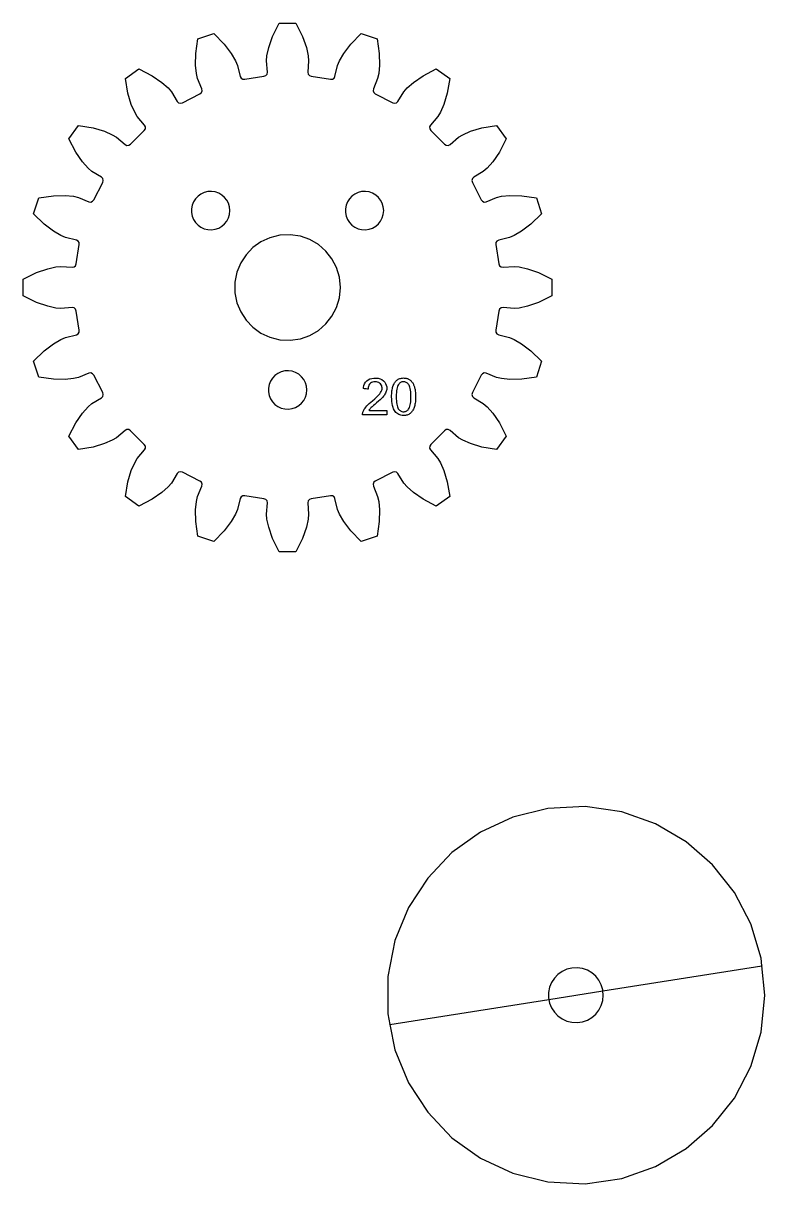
# Model space of a CAD drawing. Header units: metres. Extents: x 3906 to 4789, y 859 to 1465.
# Drawn here: x 4516 to 4570.1, y 1121 to 1205.6 of the extents above; entities that cross this region are included whole.
import ezdxf

# ---------------------------------------------------------------- set-up
doc = ezdxf.new("R2010")
doc.units = ezdxf.units.M

msp = doc.modelspace()

# ---------------------------------------------------------------- linework, layer by layer
at = {"layer": 'COMPONENT13'}
for p, q in [((4540.927, 1179.335), (4540.997, 1179.45)), ((4540.997, 1179.45), (4541.086, 1179.548)), ((4541.086, 1179.548), (4541.192, 1179.627)), ((4541.192, 1179.627), (4541.313, 1179.687)), ((4541.313, 1179.687), (4541.448, 1179.728)), ((4541.417, 1179.416), (4541.345, 1179.366)), ((4541.498, 1179.452), (4541.417, 1179.416)), ((4541.448, 1179.728), (4541.599, 1179.75)), ((4541.587, 1179.474), (4541.498, 1179.452)), ((4541.686, 1179.482), (4541.587, 1179.474)), ((4541.599, 1179.75), (4541.764, 1179.752)), ((4541.782, 1179.476), (4541.686, 1179.482)), ((4541.764, 1179.752), (4541.92, 1179.735)), ((4541.87, 1179.458), (4541.782, 1179.476)), ((4541.949, 1179.427), (4541.87, 1179.458)), ((4541.92, 1179.735), (4542.06, 1179.696)), ((4542.019, 1179.383), (4541.949, 1179.427)), ((4542.06, 1179.696), (4542.185, 1179.637)), ((4542.185, 1179.637), (4542.295, 1179.557)), ((4542.295, 1179.557), (4542.387, 1179.46)), ((4542.387, 1179.46), (4542.457, 1179.353)), ((4543.108, 1179.4), (4543.145, 1179.453)), ((4543.145, 1179.453), (4543.185, 1179.503)), ((4543.185, 1179.503), (4543.228, 1179.549)), ((4543.228, 1179.549), (4543.274, 1179.59)), ((4543.274, 1179.59), (4543.322, 1179.628)), ((4543.322, 1179.628), (4543.374, 1179.66)), ((4543.374, 1179.66), (4543.429, 1179.688)), ((4543.429, 1179.688), (4543.487, 1179.71)), ((4543.487, 1179.71), (4543.548, 1179.728)), ((4543.551, 1179.429), (4543.508, 1179.402)), ((4543.548, 1179.728), (4543.611, 1179.742)), ((4543.596, 1179.451), (4543.551, 1179.429)), ((4543.644, 1179.467), (4543.596, 1179.451)), ((4543.611, 1179.742), (4543.678, 1179.75)), ((4543.695, 1179.477), (4543.644, 1179.467)), ((4543.678, 1179.75), (4543.748, 1179.754)), ((4543.749, 1179.482), (4543.695, 1179.477)), ((4543.748, 1179.754), (4543.806, 1179.753)), ((4543.805, 1179.48), (4543.749, 1179.482)), ((4543.858, 1179.472), (4543.805, 1179.48)), ((4543.806, 1179.753), (4543.857, 1179.75)), ((4543.857, 1179.75), (4543.907, 1179.744)), ((4543.91, 1179.457), (4543.858, 1179.472)), ((4543.907, 1179.744), (4543.955, 1179.735)), ((4543.959, 1179.435), (4543.91, 1179.457)), ((4543.955, 1179.735), (4544.001, 1179.724)), ((4544.006, 1179.407), (4543.959, 1179.435)), ((4544.001, 1179.724), (4544.046, 1179.71)), ((4544.05, 1179.373), (4544.006, 1179.407)), ((4544.046, 1179.71), (4544.089, 1179.693)), ((4544.089, 1179.693), (4544.131, 1179.674)), ((4544.131, 1179.674), (4544.171, 1179.652)), ((4544.171, 1179.652), (4544.209, 1179.628)), ((4544.209, 1179.628), (4544.245, 1179.602)), ((4544.245, 1179.602), (4544.28, 1179.573)), ((4544.28, 1179.573), (4544.313, 1179.541)), ((4544.313, 1179.541), (4544.344, 1179.508)), ((4544.344, 1179.508), (4544.374, 1179.472)), ((4544.374, 1179.472), (4544.402, 1179.434)), ((4544.402, 1179.434), (4544.428, 1179.393)), ((4540.843, 1179.053), (4540.876, 1179.203)), ((4540.848, 1178.978), (4540.843, 1179.053)), ((4540.925, 1178.97), (4540.848, 1178.978)), ((4540.876, 1179.203), (4540.927, 1179.335)), ((4541.033, 1178.959), (4540.925, 1178.97)), ((4541.13, 1178.949), (4541.033, 1178.959)), ((4541.172, 1178.945), (4541.13, 1178.949)), ((4541.179, 1179.051), (4541.172, 1178.945)), ((4541.201, 1179.146), (4541.179, 1179.051)), ((4541.236, 1179.23), (4541.201, 1179.146)), ((4541.284, 1179.304), (4541.236, 1179.23)), ((4541.345, 1179.366), (4541.284, 1179.304)), ((4541.938, 1178.494), (4542.027, 1178.597)), ((4542.082, 1179.326), (4542.019, 1179.383)), ((4542.027, 1178.597), (4542.092, 1178.689)), ((4542.131, 1179.262), (4542.082, 1179.326)), ((4542.092, 1178.689), (4542.141, 1178.778)), ((4542.168, 1179.191), (4542.131, 1179.262)), ((4542.141, 1178.778), (4542.175, 1178.865)), ((4542.19, 1179.115), (4542.168, 1179.191)), ((4542.175, 1178.865), (4542.195, 1178.95)), ((4542.2, 1179.033), (4542.19, 1179.115)), ((4542.195, 1178.95), (4542.2, 1179.033)), ((4542.409, 1178.574), (4542.362, 1178.503)), ((4542.449, 1178.645), (4542.409, 1178.574)), ((4542.48, 1178.713), (4542.449, 1178.645)), ((4542.457, 1179.353), (4542.505, 1179.236)), ((4542.504, 1178.782), (4542.48, 1178.713)), ((4542.521, 1178.851), (4542.504, 1178.782)), ((4542.505, 1179.236), (4542.532, 1179.109)), ((4542.532, 1178.921), (4542.521, 1178.851)), ((4542.532, 1179.109), (4542.537, 1178.991)), ((4542.537, 1178.991), (4542.532, 1178.921)), ((4542.895, 1178.501), (4542.9, 1178.61)), ((4542.9, 1178.61), (4542.907, 1178.713)), ((4542.907, 1178.713), (4542.918, 1178.811)), ((4542.918, 1178.811), (4542.931, 1178.903)), ((4542.931, 1178.903), (4542.947, 1178.989)), ((4542.947, 1178.989), (4542.967, 1179.069)), ((4542.967, 1179.069), (4542.989, 1179.144)), ((4542.989, 1179.144), (4543.015, 1179.214)), ((4543.015, 1179.214), (4543.043, 1179.28)), ((4543.043, 1179.28), (4543.074, 1179.342)), ((4543.074, 1179.342), (4543.108, 1179.4)), ((4543.242, 1178.686), (4543.234, 1178.542)), ((4543.255, 1178.817), (4543.242, 1178.686)), ((4543.273, 1178.935), (4543.255, 1178.817)), ((4543.296, 1179.041), (4543.273, 1178.935)), ((4543.324, 1179.134), (4543.296, 1179.041)), ((4543.357, 1179.214), (4543.324, 1179.134)), ((4543.396, 1179.282), (4543.357, 1179.214)), ((4543.431, 1179.329), (4543.396, 1179.282)), ((4543.468, 1179.368), (4543.431, 1179.329)), ((4543.508, 1179.402), (4543.468, 1179.368)), ((4544.093, 1179.332), (4544.05, 1179.373)), ((4544.133, 1179.284), (4544.093, 1179.332)), ((4544.17, 1179.228), (4544.133, 1179.284)), ((4544.203, 1179.16), (4544.17, 1179.228)), ((4544.231, 1179.078), (4544.203, 1179.16)), ((4544.254, 1178.982), (4544.231, 1179.078)), ((4544.273, 1178.873), (4544.254, 1178.982)), ((4544.287, 1178.751), (4544.273, 1178.873)), ((4544.296, 1178.615), (4544.287, 1178.751)), ((4544.301, 1178.466), (4544.296, 1178.615)), ((4544.428, 1179.393), (4544.453, 1179.35)), ((4544.453, 1179.35), (4544.476, 1179.305)), ((4544.476, 1179.305), (4544.498, 1179.258)), ((4544.498, 1179.258), (4544.518, 1179.209)), ((4544.518, 1179.209), (4544.537, 1179.157)), ((4544.537, 1179.157), (4544.555, 1179.104)), ((4544.555, 1179.104), (4544.571, 1179.048)), ((4544.571, 1179.048), (4544.586, 1178.989)), ((4544.586, 1178.989), (4544.599, 1178.926)), ((4544.599, 1178.926), (4544.61, 1178.858)), ((4544.61, 1178.858), (4544.62, 1178.785)), ((4544.62, 1178.785), (4544.627, 1178.707)), ((4544.627, 1178.707), (4544.633, 1178.624)), ((4544.633, 1178.624), (4544.637, 1178.536)), ((4541.015, 1177.636), (4541.085, 1177.715)), ((4541.085, 1177.715), (4541.167, 1177.799)), ((4541.167, 1177.799), (4541.262, 1177.889)), ((4541.262, 1177.889), (4541.37, 1177.984)), ((4541.37, 1177.984), (4541.508, 1178.098)), ((4541.561, 1177.739), (4541.475, 1177.663)), ((4541.508, 1178.098), (4541.679, 1178.244)), ((4541.668, 1177.83), (4541.561, 1177.739)), ((4541.802, 1177.944), (4541.668, 1177.83)), ((4541.679, 1178.244), (4541.822, 1178.376)), ((4541.941, 1178.065), (4541.802, 1177.944)), ((4541.822, 1178.376), (4541.938, 1178.494)), ((4542.061, 1178.174), (4541.941, 1178.065)), ((4542.161, 1178.27), (4542.061, 1178.174)), ((4542.241, 1178.354), (4542.161, 1178.27)), ((4542.306, 1178.429), (4542.241, 1178.354)), ((4542.362, 1178.503), (4542.306, 1178.429)), ((4542.894, 1178.386), (4542.895, 1178.501)), ((4542.898, 1178.206), (4542.894, 1178.386)), ((4542.91, 1178.039), (4542.898, 1178.206)), ((4542.93, 1177.884), (4542.91, 1178.039)), ((4542.958, 1177.743), (4542.93, 1177.884)), ((4542.995, 1177.614), (4542.958, 1177.743)), ((4543.234, 1178.542), (4543.231, 1178.386)), ((4543.231, 1178.386), (4543.234, 1178.231)), ((4543.234, 1178.231), (4543.241, 1178.088)), ((4543.241, 1178.088), (4543.252, 1177.96)), ((4543.252, 1177.96), (4543.269, 1177.844)), ((4543.269, 1177.844), (4543.29, 1177.742)), ((4543.29, 1177.742), (4543.316, 1177.653)), ((4544.231, 1177.697), (4544.254, 1177.793)), ((4544.254, 1177.793), (4544.273, 1177.901)), ((4544.273, 1177.901), (4544.287, 1178.023)), ((4544.287, 1178.023), (4544.296, 1178.158)), ((4544.296, 1178.158), (4544.301, 1178.307)), ((4544.301, 1178.307), (4544.301, 1178.466)), ((4544.578, 1177.753), (4544.558, 1177.675)), ((4544.596, 1177.836), (4544.578, 1177.753)), ((4544.61, 1177.926), (4544.596, 1177.836)), ((4544.622, 1178.02), (4544.61, 1177.926)), ((4544.631, 1178.121), (4544.622, 1178.02)), ((4544.636, 1178.227), (4544.631, 1178.121)), ((4544.639, 1178.338), (4544.636, 1178.227)), ((4544.637, 1178.536), (4544.639, 1178.443)), ((4544.639, 1178.443), (4544.639, 1178.338)), ((4540.772, 1177.113), (4540.777, 1177.164)), ((4540.774, 1177.066), (4540.772, 1177.113)), ((4541.029, 1177.066), (4540.774, 1177.066)), ((4540.777, 1177.164), (4540.786, 1177.214)), ((4540.786, 1177.214), (4540.799, 1177.263)), ((4540.799, 1177.263), (4540.822, 1177.323)), ((4540.822, 1177.323), (4540.858, 1177.402)), ((4540.858, 1177.402), (4540.903, 1177.481)), ((4540.903, 1177.481), (4540.955, 1177.559)), ((4540.955, 1177.559), (4541.015, 1177.636)), ((4541.551, 1177.066), (4541.029, 1177.066)), ((4541.266, 1177.439), (4541.24, 1177.4)), ((4541.24, 1177.4), (4541.281, 1177.382)), ((4541.296, 1177.478), (4541.266, 1177.439)), ((4541.281, 1177.382), (4541.581, 1177.382)), ((4541.329, 1177.517), (4541.296, 1177.478)), ((4541.364, 1177.556), (4541.329, 1177.517)), ((4541.409, 1177.602), (4541.364, 1177.556)), ((4541.475, 1177.663), (4541.409, 1177.602)), ((4542.114, 1177.066), (4541.551, 1177.066)), ((4541.581, 1177.382), (4542.002, 1177.382)), ((4542.002, 1177.382), (4542.379, 1177.382)), ((4542.492, 1177.066), (4542.114, 1177.066)), ((4542.379, 1177.382), (4542.541, 1177.382)), ((4542.541, 1177.079), (4542.492, 1177.066)), ((4542.541, 1177.382), (4542.541, 1177.343)), ((4542.541, 1177.343), (4542.541, 1177.252)), ((4542.541, 1177.252), (4542.541, 1177.151)), ((4542.541, 1177.151), (4542.541, 1177.079)), ((4543.039, 1177.498), (4542.995, 1177.614)), ((4543.092, 1177.395), (4543.039, 1177.498)), ((4543.153, 1177.305), (4543.092, 1177.395)), ((4543.211, 1177.239), (4543.153, 1177.305)), ((4543.272, 1177.182), (4543.211, 1177.239)), ((4543.339, 1177.134), (4543.272, 1177.182)), ((4543.316, 1177.653), (4543.346, 1177.578)), ((4543.411, 1177.094), (4543.339, 1177.134)), ((4543.346, 1177.578), (4543.381, 1177.516)), ((4543.381, 1177.516), (4543.42, 1177.464)), ((4543.489, 1177.063), (4543.411, 1177.094)), ((4543.42, 1177.464), (4543.461, 1177.42)), ((4543.461, 1177.42), (4543.504, 1177.382)), ((4543.571, 1177.04), (4543.489, 1177.063)), ((4543.504, 1177.382), (4543.549, 1177.35)), ((4543.549, 1177.35), (4543.597, 1177.326)), ((4543.658, 1177.026), (4543.571, 1177.04)), ((4543.597, 1177.326), (4543.647, 1177.307)), ((4543.647, 1177.307), (4543.698, 1177.296)), ((4543.751, 1177.021), (4543.658, 1177.026)), ((4543.698, 1177.296), (4543.753, 1177.291)), ((4543.826, 1177.022), (4543.751, 1177.021)), ((4543.753, 1177.291), (4543.808, 1177.293)), ((4543.808, 1177.293), (4543.861, 1177.301)), ((4543.895, 1177.029), (4543.826, 1177.022)), ((4543.861, 1177.301), (4543.911, 1177.316)), ((4543.96, 1177.04), (4543.895, 1177.029)), ((4543.911, 1177.316), (4543.96, 1177.337)), ((4543.96, 1177.337), (4544.006, 1177.366)), ((4544.022, 1177.056), (4543.96, 1177.04)), ((4544.006, 1177.366), (4544.051, 1177.4)), ((4544.082, 1177.077), (4544.022, 1177.056)), ((4544.051, 1177.4), (4544.093, 1177.442)), ((4544.138, 1177.103), (4544.082, 1177.077)), ((4544.093, 1177.442), (4544.133, 1177.49)), ((4544.133, 1177.49), (4544.17, 1177.546)), ((4544.191, 1177.133), (4544.138, 1177.103)), ((4544.17, 1177.546), (4544.203, 1177.615)), ((4544.241, 1177.169), (4544.191, 1177.133)), ((4544.203, 1177.615), (4544.231, 1177.697)), ((4544.288, 1177.209), (4544.241, 1177.169)), ((4544.332, 1177.253), (4544.288, 1177.209)), ((4544.373, 1177.301), (4544.332, 1177.253)), ((4544.411, 1177.353), (4544.373, 1177.301)), ((4544.446, 1177.409), (4544.411, 1177.353)), ((4544.479, 1177.47), (4544.446, 1177.409)), ((4544.508, 1177.534), (4544.479, 1177.47)), ((4544.534, 1177.602), (4544.508, 1177.534)), ((4544.558, 1177.675), (4544.534, 1177.602))]:
    msp.add_line(p, q, dxfattribs=at)
at = {"layer": 'GROUP0'}
for p, q in [((4528.777, 1204.486), (4529.935, 1204.863)), ((4529.935, 1204.863), (4530.69, 1204.086)), ((4534.222, 1204.647), (4534.7, 1205.618)), ((4534.7, 1205.618), (4535.917, 1205.618)), ((4535.917, 1205.618), (4536.396, 1204.647)), ((4539.929, 1204.086), (4540.684, 1204.863)), ((4540.684, 1204.863), (4541.84, 1204.486)), ((4528.623, 1203.415), (4528.777, 1204.486)), ((4530.69, 1204.086), (4531.21, 1203.404)), ((4533.938, 1203.836), (4534.222, 1204.647)), ((4536.396, 1204.647), (4536.68, 1203.836)), ((4539.408, 1203.404), (4539.929, 1204.086)), ((4541.84, 1204.486), (4541.995, 1203.415)), ((4528.603, 1202.557), (4528.623, 1203.415)), ((4531.21, 1203.404), (4531.521, 1202.874)), ((4533.772, 1202.87), (4533.807, 1203.236)), ((4533.807, 1203.236), (4533.938, 1203.836)), ((4536.68, 1203.836), (4536.812, 1203.236)), ((4536.812, 1203.236), (4536.847, 1202.87)), ((4539.098, 1202.874), (4539.408, 1203.404)), ((4541.995, 1203.415), (4542.015, 1202.557)), ((4523.494, 1201.58), (4524.478, 1202.297)), ((4524.478, 1202.297), (4525.436, 1201.791)), ((4528.664, 1201.946), (4528.603, 1202.557)), ((4531.521, 1202.874), (4531.668, 1202.535)), ((4531.668, 1202.535), (4531.857, 1201.739)), ((4533.837, 1202.054), (4533.772, 1202.87)), ((4536.847, 1202.87), (4536.78, 1202.054)), ((4538.761, 1201.739), (4538.951, 1202.535)), ((4538.951, 1202.535), (4539.098, 1202.874)), ((4542.015, 1202.557), (4541.956, 1201.946)), ((4545.184, 1201.791), (4546.139, 1202.297)), ((4546.139, 1202.297), (4547.125, 1201.58)), ((4523.678, 1200.515), (4523.494, 1201.58)), ((4525.436, 1201.791), (4526.144, 1201.302)), ((4528.742, 1201.586), (4528.664, 1201.946)), ((4529.058, 1200.831), (4528.742, 1201.586)), ((4531.857, 1201.739), (4531.924, 1201.613)), ((4531.924, 1201.613), (4532.044, 1201.537)), ((4532.044, 1201.537), (4532.186, 1201.531)), ((4532.186, 1201.531), (4533.59, 1201.755)), ((4533.59, 1201.755), (4533.722, 1201.803)), ((4533.722, 1201.803), (4533.813, 1201.912)), ((4533.813, 1201.912), (4533.837, 1202.054)), ((4536.78, 1202.054), (4536.804, 1201.912)), ((4536.804, 1201.912), (4536.896, 1201.803)), ((4536.896, 1201.803), (4537.029, 1201.755)), ((4537.029, 1201.755), (4538.433, 1201.531)), ((4538.433, 1201.531), (4538.575, 1201.537)), ((4538.575, 1201.537), (4538.696, 1201.613)), ((4538.696, 1201.613), (4538.761, 1201.739)), ((4541.875, 1201.586), (4541.561, 1200.831)), ((4541.956, 1201.946), (4541.875, 1201.586)), ((4544.476, 1201.302), (4545.184, 1201.791)), ((4547.125, 1201.58), (4546.941, 1200.515)), ((4526.144, 1201.302), (4526.601, 1200.895)), ((4526.601, 1200.895), (4526.845, 1200.618)), ((4526.845, 1200.618), (4527.27, 1199.921)), ((4529.027, 1200.558), (4529.078, 1200.69)), ((4529.078, 1200.69), (4529.058, 1200.831)), ((4541.561, 1200.831), (4541.539, 1200.69)), ((4541.539, 1200.69), (4541.592, 1200.558)), ((4543.347, 1199.921), (4543.772, 1200.618)), ((4543.772, 1200.618), (4544.017, 1200.895)), ((4544.017, 1200.895), (4544.476, 1201.302)), ((4523.924, 1199.69), (4523.678, 1200.515)), ((4527.27, 1199.921), (4527.372, 1199.821)), ((4527.372, 1199.821), (4527.511, 1199.786)), ((4527.511, 1199.786), (4527.649, 1199.824)), ((4527.649, 1199.824), (4528.914, 1200.469)), ((4528.914, 1200.469), (4529.027, 1200.558)), ((4541.592, 1200.558), (4541.704, 1200.469)), ((4541.704, 1200.469), (4542.97, 1199.824)), ((4542.97, 1199.824), (4543.107, 1199.786)), ((4543.107, 1199.786), (4543.245, 1199.821)), ((4543.245, 1199.821), (4543.347, 1199.921)), ((4546.941, 1200.515), (4546.694, 1199.69)), ((4524.17, 1199.128), (4523.924, 1199.69)), ((4524.357, 1198.811), (4524.17, 1199.128)), ((4546.448, 1199.128), (4546.261, 1198.811)), ((4546.694, 1199.69), (4546.448, 1199.128)), ((4519.367, 1197.184), (4520.082, 1198.17)), ((4520.082, 1198.17), (4521.148, 1197.984)), ((4524.89, 1198.191), (4524.357, 1198.811)), ((4524.954, 1198.063), (4524.89, 1198.191)), ((4524.945, 1197.92), (4524.954, 1198.063)), ((4545.728, 1198.191), (4545.665, 1198.063)), ((4545.665, 1198.063), (4545.674, 1197.92)), ((4546.261, 1198.811), (4545.728, 1198.191)), ((4549.471, 1197.984), (4550.535, 1198.17)), ((4550.535, 1198.17), (4551.252, 1197.184)), ((4519.871, 1196.227), (4519.367, 1197.184)), ((4521.148, 1197.984), (4521.972, 1197.738)), ((4521.972, 1197.738), (4522.534, 1197.492)), ((4522.534, 1197.492), (4522.851, 1197.305)), ((4522.851, 1197.305), (4523.471, 1196.772)), ((4523.86, 1196.796), (4524.866, 1197.802)), ((4524.866, 1197.802), (4524.945, 1197.92)), ((4545.674, 1197.92), (4545.753, 1197.802)), ((4545.753, 1197.802), (4546.758, 1196.796)), ((4547.147, 1196.772), (4547.768, 1197.305)), ((4547.768, 1197.305), (4548.085, 1197.492)), ((4548.085, 1197.492), (4548.647, 1197.738)), ((4548.647, 1197.738), (4549.471, 1197.984)), ((4551.252, 1197.184), (4550.747, 1196.227)), ((4523.471, 1196.772), (4523.599, 1196.71)), ((4523.599, 1196.71), (4523.742, 1196.719)), ((4523.742, 1196.719), (4523.86, 1196.796)), ((4546.758, 1196.796), (4546.876, 1196.719)), ((4546.876, 1196.719), (4547.019, 1196.71)), ((4547.019, 1196.71), (4547.147, 1196.772)), ((4520.36, 1195.52), (4519.871, 1196.227)), ((4520.767, 1195.061), (4520.36, 1195.52)), ((4550.257, 1195.52), (4549.85, 1195.061)), ((4550.747, 1196.227), (4550.257, 1195.52)), ((4521.044, 1194.817), (4520.767, 1195.061)), ((4521.742, 1194.391), (4521.044, 1194.817)), ((4549.574, 1194.817), (4548.877, 1194.391)), ((4549.85, 1195.061), (4549.574, 1194.817)), ((4521.194, 1192.748), (4521.838, 1194.015)), ((4521.843, 1194.29), (4521.742, 1194.391)), ((4521.838, 1194.015), (4521.878, 1194.151)), ((4521.878, 1194.151), (4521.843, 1194.29)), ((4548.776, 1194.29), (4548.742, 1194.151)), ((4548.742, 1194.151), (4548.78, 1194.015)), ((4548.877, 1194.391), (4548.776, 1194.29)), ((4548.78, 1194.015), (4549.425, 1192.748)), ((4517.176, 1192.884), (4518.247, 1193.039)), ((4518.247, 1193.039), (4519.107, 1193.059)), ((4519.107, 1193.059), (4519.718, 1192.998)), ((4519.718, 1192.998), (4520.078, 1192.919)), ((4528.787, 1193.014), (4528.607, 1192.825)), ((4528.999, 1193.166), (4528.787, 1193.014)), ((4529.238, 1193.277), (4528.999, 1193.166)), ((4529.499, 1193.342), (4529.238, 1193.277)), ((4529.776, 1193.355), (4529.499, 1193.342)), ((4530.045, 1193.315), (4529.776, 1193.355)), ((4530.296, 1193.227), (4530.045, 1193.315)), ((4530.522, 1193.094), (4530.296, 1193.227)), ((4530.718, 1192.924), (4530.522, 1193.094)), ((4539.995, 1193.014), (4539.815, 1192.825)), ((4540.207, 1193.166), (4539.995, 1193.014)), ((4540.446, 1193.277), (4540.207, 1193.166)), ((4540.706, 1193.342), (4540.446, 1193.277)), ((4540.983, 1193.355), (4540.706, 1193.342)), ((4541.253, 1193.315), (4540.983, 1193.355)), ((4541.504, 1193.227), (4541.253, 1193.315)), ((4541.73, 1193.094), (4541.504, 1193.227)), ((4541.926, 1192.924), (4541.73, 1193.094)), ((4550.542, 1192.919), (4550.902, 1192.998)), ((4550.902, 1192.998), (4551.512, 1193.059)), ((4551.512, 1193.059), (4552.371, 1193.039)), ((4552.371, 1193.039), (4553.441, 1192.884)), ((4516.801, 1191.727), (4517.176, 1192.884)), ((4520.078, 1192.919), (4520.833, 1192.605)), ((4520.833, 1192.605), (4520.972, 1192.584)), ((4520.972, 1192.584), (4521.104, 1192.637)), ((4521.104, 1192.637), (4521.194, 1192.748)), ((4528.365, 1192.361), (4528.312, 1192.096)), ((4528.465, 1192.606), (4528.365, 1192.361)), ((4528.607, 1192.825), (4528.465, 1192.606)), ((4530.88, 1192.719), (4530.718, 1192.924)), ((4531.002, 1192.487), (4530.88, 1192.719)), ((4531.079, 1192.231), (4531.002, 1192.487)), ((4531.106, 1191.957), (4531.079, 1192.231)), ((4539.573, 1192.361), (4539.52, 1192.096)), ((4539.673, 1192.606), (4539.573, 1192.361)), ((4539.815, 1192.825), (4539.673, 1192.606)), ((4542.088, 1192.719), (4541.926, 1192.924)), ((4542.21, 1192.487), (4542.088, 1192.719)), ((4542.287, 1192.231), (4542.21, 1192.487)), ((4542.313, 1191.957), (4542.287, 1192.231)), ((4549.425, 1192.748), (4549.513, 1192.637)), ((4549.513, 1192.637), (4549.645, 1192.584)), ((4549.645, 1192.584), (4549.787, 1192.605)), ((4549.787, 1192.605), (4550.542, 1192.919)), ((4553.441, 1192.884), (4553.818, 1191.727)), ((4517.576, 1190.973), (4516.801, 1191.727)), ((4528.312, 1192.096), (4528.312, 1191.818)), ((4528.312, 1191.818), (4528.365, 1191.553)), ((4528.365, 1191.553), (4528.465, 1191.308)), ((4528.465, 1191.308), (4528.607, 1191.089)), ((4530.88, 1191.195), (4531.002, 1191.427)), ((4531.002, 1191.427), (4531.079, 1191.683)), ((4531.079, 1191.683), (4531.106, 1191.957)), ((4539.52, 1192.096), (4539.52, 1191.818)), ((4539.52, 1191.818), (4539.573, 1191.553)), ((4539.573, 1191.553), (4539.673, 1191.308)), ((4539.673, 1191.308), (4539.815, 1191.089)), ((4542.088, 1191.195), (4542.21, 1191.427)), ((4542.21, 1191.427), (4542.287, 1191.683)), ((4542.287, 1191.683), (4542.313, 1191.957)), ((4553.818, 1191.727), (4553.042, 1190.973)), ((4518.259, 1190.452), (4517.576, 1190.973)), ((4518.789, 1190.142), (4518.259, 1190.452)), ((4528.607, 1191.089), (4528.787, 1190.9)), ((4528.787, 1190.9), (4528.999, 1190.748)), ((4528.999, 1190.748), (4529.238, 1190.637)), ((4529.238, 1190.637), (4529.499, 1190.572)), ((4529.499, 1190.572), (4529.776, 1190.559)), ((4529.776, 1190.559), (4530.045, 1190.598)), ((4530.045, 1190.598), (4530.296, 1190.687)), ((4530.296, 1190.687), (4530.522, 1190.819)), ((4530.522, 1190.819), (4530.718, 1190.99)), ((4530.718, 1190.99), (4530.88, 1191.195)), ((4539.815, 1191.089), (4539.995, 1190.9)), ((4539.995, 1190.9), (4540.207, 1190.748)), ((4540.207, 1190.748), (4540.446, 1190.637)), ((4540.446, 1190.637), (4540.706, 1190.572)), ((4540.706, 1190.572), (4540.983, 1190.559)), ((4540.983, 1190.559), (4541.253, 1190.598)), ((4541.253, 1190.598), (4541.504, 1190.687)), ((4541.504, 1190.687), (4541.73, 1190.819)), ((4541.73, 1190.819), (4541.926, 1190.99)), ((4541.926, 1190.99), (4542.088, 1191.195)), ((4552.36, 1190.452), (4551.83, 1190.142)), ((4553.042, 1190.973), (4552.36, 1190.452)), ((4519.127, 1189.994), (4518.789, 1190.142)), ((4519.923, 1189.805), (4519.127, 1189.994)), ((4520.049, 1189.74), (4519.923, 1189.805)), ((4520.125, 1189.62), (4520.049, 1189.74)), ((4520.131, 1189.477), (4520.125, 1189.62)), ((4533.366, 1189.677), (4532.784, 1189.259)), ((4534.023, 1189.983), (4533.366, 1189.677)), ((4534.741, 1190.161), (4534.023, 1189.983)), ((4535.502, 1190.198), (4534.741, 1190.161)), ((4536.244, 1190.089), (4535.502, 1190.198)), ((4536.933, 1189.845), (4536.244, 1190.089)), ((4537.554, 1189.481), (4536.933, 1189.845)), ((4550.493, 1189.62), (4550.488, 1189.477)), ((4550.57, 1189.74), (4550.493, 1189.62)), ((4550.695, 1189.805), (4550.57, 1189.74)), ((4551.491, 1189.994), (4550.695, 1189.805)), ((4551.83, 1190.142), (4551.491, 1189.994)), ((4519.908, 1188.074), (4520.131, 1189.477)), ((4532.289, 1188.741), (4531.898, 1188.138)), ((4532.784, 1189.259), (4532.289, 1188.741)), ((4538.094, 1189.011), (4537.554, 1189.481)), ((4538.539, 1188.449), (4538.094, 1189.011)), ((4550.488, 1189.477), (4550.71, 1188.074)), ((4518.426, 1187.856), (4518.794, 1187.891)), ((4518.794, 1187.891), (4519.608, 1187.824)), ((4519.749, 1187.849), (4519.859, 1187.94)), ((4519.859, 1187.94), (4519.908, 1188.074)), ((4531.898, 1188.138), (4531.623, 1187.465)), ((4538.874, 1187.81), (4538.539, 1188.449)), ((4550.71, 1188.074), (4550.76, 1187.94)), ((4550.76, 1187.94), (4550.87, 1187.849)), ((4551.01, 1187.824), (4551.825, 1187.891)), ((4551.825, 1187.891), (4552.191, 1187.856)), ((4516.046, 1186.962), (4517.017, 1187.44)), ((4517.017, 1187.44), (4517.828, 1187.724)), ((4517.828, 1187.724), (4518.426, 1187.856)), ((4519.608, 1187.824), (4519.749, 1187.849)), ((4531.623, 1187.465), (4531.478, 1186.735)), ((4539.086, 1187.106), (4538.874, 1187.81)), ((4539.159, 1186.353), (4539.086, 1187.106)), ((4550.87, 1187.849), (4551.01, 1187.824)), ((4552.191, 1187.856), (4552.791, 1187.724)), ((4552.791, 1187.724), (4553.603, 1187.44)), ((4553.603, 1187.44), (4554.573, 1186.962)), ((4516.046, 1185.745), (4516.046, 1186.962)), ((4531.478, 1186.735), (4531.478, 1185.971)), ((4539.086, 1185.6), (4539.159, 1186.353)), ((4554.573, 1186.962), (4554.573, 1185.745)), ((4517.017, 1185.266), (4516.046, 1185.745)), ((4531.478, 1185.971), (4531.623, 1185.241)), ((4538.874, 1184.897), (4539.086, 1185.6)), ((4554.573, 1185.745), (4553.603, 1185.266)), ((4517.828, 1184.982), (4517.017, 1185.266)), ((4518.426, 1184.852), (4517.828, 1184.982)), ((4518.794, 1184.815), (4518.426, 1184.852)), ((4519.608, 1184.882), (4518.794, 1184.815)), ((4519.749, 1184.858), (4519.608, 1184.882)), ((4519.859, 1184.766), (4519.749, 1184.858)), ((4519.908, 1184.633), (4519.859, 1184.766)), ((4520.131, 1183.231), (4519.908, 1184.633)), ((4531.623, 1185.241), (4531.898, 1184.568)), ((4531.898, 1184.568), (4532.289, 1183.965)), ((4538.539, 1184.257), (4538.874, 1184.897)), ((4550.71, 1184.633), (4550.488, 1183.231)), ((4550.76, 1184.766), (4550.71, 1184.633)), ((4550.87, 1184.858), (4550.76, 1184.766)), ((4551.01, 1184.882), (4550.87, 1184.858)), ((4551.825, 1184.815), (4551.01, 1184.882)), ((4552.191, 1184.852), (4551.825, 1184.815)), ((4552.791, 1184.982), (4552.191, 1184.852)), ((4553.603, 1185.266), (4552.791, 1184.982)), ((4532.289, 1183.965), (4532.784, 1183.448)), ((4537.554, 1183.225), (4538.094, 1183.695)), ((4538.094, 1183.695), (4538.539, 1184.257)), ((4519.127, 1182.713), (4519.923, 1182.901)), ((4519.923, 1182.901), (4520.049, 1182.968)), ((4520.049, 1182.968), (4520.125, 1183.088)), ((4520.125, 1183.088), (4520.131, 1183.231)), ((4532.784, 1183.448), (4533.366, 1183.029)), ((4533.366, 1183.029), (4534.023, 1182.723)), ((4536.244, 1182.617), (4536.933, 1182.861)), ((4536.933, 1182.861), (4537.554, 1183.225)), ((4550.488, 1183.231), (4550.493, 1183.088)), ((4550.493, 1183.088), (4550.57, 1182.968)), ((4550.57, 1182.968), (4550.695, 1182.901)), ((4550.695, 1182.901), (4551.491, 1182.713)), ((4517.576, 1181.734), (4518.259, 1182.254)), ((4518.259, 1182.254), (4518.789, 1182.565)), ((4518.789, 1182.565), (4519.127, 1182.713)), ((4534.023, 1182.723), (4534.741, 1182.545)), ((4534.741, 1182.545), (4535.502, 1182.508)), ((4535.502, 1182.508), (4536.244, 1182.617)), ((4551.491, 1182.713), (4551.83, 1182.565)), ((4551.83, 1182.565), (4552.36, 1182.254)), ((4552.36, 1182.254), (4553.042, 1181.734)), ((4516.801, 1180.979), (4517.576, 1181.734)), ((4553.042, 1181.734), (4553.818, 1180.979)), ((4517.176, 1179.822), (4516.801, 1180.979)), ((4535.103, 1180.269), (4534.842, 1180.204)), ((4535.379, 1180.282), (4535.103, 1180.269)), ((4535.649, 1180.242), (4535.379, 1180.282)), ((4553.818, 1180.979), (4553.441, 1179.822)), ((4518.247, 1179.667), (4517.176, 1179.822)), ((4519.107, 1179.647), (4518.247, 1179.667)), ((4519.718, 1179.708), (4519.107, 1179.647)), ((4520.078, 1179.787), (4519.718, 1179.708)), ((4520.833, 1180.103), (4520.078, 1179.787)), ((4520.972, 1180.123), (4520.833, 1180.103)), ((4521.104, 1180.069), (4520.972, 1180.123)), ((4521.194, 1179.958), (4521.104, 1180.069)), ((4521.838, 1178.692), (4521.194, 1179.958)), ((4534.069, 1179.533), (4533.969, 1179.288)), ((4534.211, 1179.752), (4534.069, 1179.533)), ((4534.391, 1179.94), (4534.211, 1179.752)), ((4534.603, 1180.093), (4534.391, 1179.94)), ((4534.842, 1180.204), (4534.603, 1180.093)), ((4535.9, 1180.154), (4535.649, 1180.242)), ((4536.126, 1180.021), (4535.9, 1180.154)), ((4536.322, 1179.85), (4536.126, 1180.021)), ((4536.484, 1179.646), (4536.322, 1179.85)), ((4536.606, 1179.413), (4536.484, 1179.646)), ((4536.683, 1179.158), (4536.606, 1179.413)), ((4549.425, 1179.958), (4548.78, 1178.692)), ((4549.513, 1180.069), (4549.425, 1179.958)), ((4549.645, 1180.123), (4549.513, 1180.069)), ((4549.787, 1180.103), (4549.645, 1180.123)), ((4550.542, 1179.787), (4549.787, 1180.103)), ((4550.902, 1179.708), (4550.542, 1179.787)), ((4551.512, 1179.647), (4550.902, 1179.708)), ((4552.371, 1179.667), (4551.512, 1179.647)), ((4553.441, 1179.822), (4552.371, 1179.667)), ((4521.878, 1178.555), (4521.838, 1178.692)), ((4533.969, 1179.288), (4533.916, 1179.023)), ((4533.916, 1179.023), (4533.916, 1178.745)), ((4533.916, 1178.745), (4533.969, 1178.479)), ((4536.606, 1178.354), (4536.683, 1178.61)), ((4536.71, 1178.884), (4536.683, 1179.158)), ((4536.683, 1178.61), (4536.71, 1178.884)), ((4548.78, 1178.692), (4548.742, 1178.555)), ((4520.767, 1177.645), (4521.044, 1177.889)), ((4521.044, 1177.889), (4521.742, 1178.315)), ((4521.742, 1178.315), (4521.843, 1178.417)), ((4521.843, 1178.417), (4521.878, 1178.555)), ((4533.969, 1178.479), (4534.069, 1178.235)), ((4534.069, 1178.235), (4534.211, 1178.015)), ((4534.211, 1178.015), (4534.391, 1177.827)), ((4534.391, 1177.827), (4534.603, 1177.675)), ((4535.9, 1177.614), (4536.126, 1177.746)), ((4536.126, 1177.746), (4536.322, 1177.917)), ((4536.322, 1177.917), (4536.484, 1178.121)), ((4536.484, 1178.121), (4536.606, 1178.354)), ((4548.742, 1178.555), (4548.776, 1178.417)), ((4548.776, 1178.417), (4548.877, 1178.315)), ((4548.877, 1178.315), (4549.574, 1177.889)), ((4549.574, 1177.889), (4549.85, 1177.645)), ((4519.871, 1176.48), (4520.36, 1177.186)), ((4520.36, 1177.186), (4520.767, 1177.645)), ((4534.603, 1177.675), (4534.842, 1177.564)), ((4534.842, 1177.564), (4535.103, 1177.499)), ((4535.103, 1177.499), (4535.379, 1177.486)), ((4535.379, 1177.486), (4535.649, 1177.525)), ((4535.649, 1177.525), (4535.9, 1177.614)), ((4549.85, 1177.645), (4550.257, 1177.186)), ((4550.257, 1177.186), (4550.747, 1176.48)), ((4519.367, 1175.523), (4519.871, 1176.48)), ((4550.747, 1176.48), (4551.252, 1175.523)), ((4520.082, 1174.538), (4519.367, 1175.523)), ((4522.534, 1175.214), (4521.972, 1174.968)), ((4522.851, 1175.401), (4522.534, 1175.214)), ((4523.471, 1175.934), (4522.851, 1175.401)), ((4523.599, 1175.998), (4523.471, 1175.934)), ((4523.742, 1175.988), (4523.599, 1175.998)), ((4523.86, 1175.91), (4523.742, 1175.988)), ((4524.866, 1174.904), (4523.86, 1175.91)), ((4546.758, 1175.91), (4545.753, 1174.904)), ((4546.876, 1175.988), (4546.758, 1175.91)), ((4547.019, 1175.998), (4546.876, 1175.988)), ((4547.147, 1175.934), (4547.019, 1175.998)), ((4547.768, 1175.401), (4547.147, 1175.934)), ((4548.085, 1175.214), (4547.768, 1175.401)), ((4548.647, 1174.968), (4548.085, 1175.214)), ((4551.252, 1175.523), (4550.535, 1174.538)), ((4521.148, 1174.722), (4520.082, 1174.538)), ((4521.972, 1174.968), (4521.148, 1174.722)), ((4524.357, 1173.896), (4524.89, 1174.516)), ((4524.945, 1174.786), (4524.866, 1174.904)), ((4524.89, 1174.516), (4524.954, 1174.643)), ((4524.954, 1174.643), (4524.945, 1174.786)), ((4545.674, 1174.786), (4545.665, 1174.643)), ((4545.665, 1174.643), (4545.728, 1174.516)), ((4545.753, 1174.904), (4545.674, 1174.786)), ((4545.728, 1174.516), (4546.261, 1173.896)), ((4549.471, 1174.722), (4548.647, 1174.968)), ((4550.535, 1174.538), (4549.471, 1174.722)), ((4523.924, 1173.016), (4524.17, 1173.578)), ((4524.17, 1173.578), (4524.357, 1173.896)), ((4546.261, 1173.896), (4546.448, 1173.578)), ((4546.448, 1173.578), (4546.694, 1173.016)), ((4523.678, 1172.193), (4523.924, 1173.016)), ((4527.27, 1172.787), (4526.845, 1172.088)), ((4527.372, 1172.886), (4527.27, 1172.787)), ((4527.511, 1172.92), (4527.372, 1172.886)), ((4527.649, 1172.883), (4527.511, 1172.92)), ((4528.914, 1172.238), (4527.649, 1172.883)), ((4542.97, 1172.883), (4541.704, 1172.238)), ((4543.107, 1172.92), (4542.97, 1172.883)), ((4543.245, 1172.886), (4543.107, 1172.92)), ((4543.347, 1172.787), (4543.245, 1172.886)), ((4543.772, 1172.088), (4543.347, 1172.787)), ((4546.694, 1173.016), (4546.941, 1172.193)), ((4523.494, 1171.126), (4523.678, 1172.193)), ((4526.601, 1171.812), (4526.144, 1171.404)), ((4526.845, 1172.088), (4526.601, 1171.812)), ((4528.742, 1171.122), (4529.058, 1171.875)), ((4529.027, 1172.149), (4528.914, 1172.238)), ((4529.078, 1172.017), (4529.027, 1172.149)), ((4529.058, 1171.875), (4529.078, 1172.017)), ((4541.592, 1172.149), (4541.539, 1172.017)), ((4541.539, 1172.017), (4541.561, 1171.875)), ((4541.561, 1171.875), (4541.875, 1171.122)), ((4541.704, 1172.238), (4541.592, 1172.149)), ((4544.017, 1171.812), (4543.772, 1172.088)), ((4544.476, 1171.404), (4544.017, 1171.812)), ((4546.941, 1172.193), (4547.125, 1171.126)), ((4524.478, 1170.411), (4523.494, 1171.126)), ((4526.144, 1171.404), (4525.436, 1170.915)), ((4528.664, 1170.762), (4528.742, 1171.122)), ((4531.857, 1170.967), (4531.668, 1170.171)), ((4531.924, 1171.093), (4531.857, 1170.967)), ((4532.044, 1171.169), (4531.924, 1171.093)), ((4532.186, 1171.175), (4532.044, 1171.169)), ((4533.59, 1170.952), (4532.186, 1171.175)), ((4533.722, 1170.903), (4533.59, 1170.952)), ((4537.029, 1170.952), (4536.896, 1170.903)), ((4538.433, 1171.175), (4537.029, 1170.952)), ((4538.575, 1171.169), (4538.433, 1171.175)), ((4538.696, 1171.093), (4538.575, 1171.169)), ((4538.761, 1170.967), (4538.696, 1171.093)), ((4538.951, 1170.171), (4538.761, 1170.967)), ((4541.875, 1171.122), (4541.956, 1170.762)), ((4545.184, 1170.915), (4544.476, 1171.404)), ((4547.125, 1171.126), (4546.139, 1170.411)), ((4525.436, 1170.915), (4524.478, 1170.411)), ((4528.603, 1170.151), (4528.664, 1170.762)), ((4528.623, 1169.291), (4528.603, 1170.151)), ((4531.668, 1170.171), (4531.521, 1169.834)), ((4533.813, 1170.794), (4533.722, 1170.903)), ((4533.772, 1169.838), (4533.837, 1170.653)), ((4533.837, 1170.653), (4533.813, 1170.794)), ((4536.804, 1170.794), (4536.78, 1170.653)), ((4536.78, 1170.653), (4536.847, 1169.838)), ((4536.896, 1170.903), (4536.804, 1170.794)), ((4539.098, 1169.834), (4538.951, 1170.171)), ((4541.956, 1170.762), (4542.015, 1170.151)), ((4542.015, 1170.151), (4541.995, 1169.291)), ((4546.139, 1170.411), (4545.184, 1170.915)), ((4528.777, 1168.22), (4528.623, 1169.291)), ((4531.21, 1169.304), (4530.69, 1168.62)), ((4531.521, 1169.834), (4531.21, 1169.304)), ((4533.807, 1169.471), (4533.772, 1169.838)), ((4533.938, 1168.872), (4533.807, 1169.471)), ((4536.812, 1169.471), (4536.68, 1168.872)), ((4536.847, 1169.838), (4536.812, 1169.471)), ((4539.408, 1169.304), (4539.098, 1169.834)), ((4539.929, 1168.62), (4539.408, 1169.304)), ((4541.995, 1169.291), (4541.84, 1168.22)), ((4530.69, 1168.62), (4529.935, 1167.845)), ((4534.222, 1168.059), (4533.938, 1168.872)), ((4536.68, 1168.872), (4536.396, 1168.059)), ((4540.684, 1167.845), (4539.929, 1168.62)), ((4529.935, 1167.845), (4528.777, 1168.22)), ((4534.7, 1167.089), (4534.222, 1168.059)), ((4536.396, 1168.059), (4535.917, 1167.089)), ((4541.84, 1168.22), (4540.684, 1167.845)), ((4535.917, 1167.089), (4534.7, 1167.089)), ((4554.286, 1148.379), (4551.721, 1147.741)), ((4557.007, 1148.511), (4554.286, 1148.379)), ((4559.66, 1148.12), (4557.007, 1148.511)), ((4562.123, 1147.249), (4559.66, 1148.12)), ((4551.721, 1147.741), (4549.372, 1146.649)), ((4549.372, 1146.649), (4547.288, 1145.152)), ((4564.346, 1145.948), (4562.123, 1147.249)), ((4566.278, 1144.267), (4564.346, 1145.948)), ((4547.288, 1145.152), (4545.52, 1143.3)), ((4567.869, 1142.258), (4566.278, 1144.267)), ((4545.52, 1143.3), (4544.12, 1141.145)), ((4569.067, 1139.97), (4567.869, 1142.258)), ((4544.12, 1141.145), (4543.136, 1138.738)), ((4569.823, 1137.454), (4569.067, 1139.97)), ((4543.136, 1138.738), (4542.62, 1136.127)), ((4569.877, 1136.909), (4569.823, 1137.454)), ((4555.008, 1136.271), (4554.751, 1136.002)), ((4555.31, 1136.489), (4555.008, 1136.271)), ((4555.652, 1136.647), (4555.31, 1136.489)), ((4556.024, 1136.74), (4555.652, 1136.647)), ((4556.42, 1136.759), (4556.024, 1136.74)), ((4556.805, 1136.702), (4556.42, 1136.759)), ((4557.163, 1136.576), (4556.805, 1136.702)), ((4557.486, 1136.387), (4557.163, 1136.576)), ((4557.766, 1136.143), (4557.486, 1136.387)), ((4558.289, 1135.073), (4569.877, 1136.909)), ((4569.877, 1136.909), (4569.91, 1136.914)), ((4570.086, 1134.762), (4569.877, 1136.909)), ((4542.62, 1136.127), (4542.62, 1133.396)), ((4554.547, 1135.689), (4554.405, 1135.339)), ((4554.751, 1136.002), (4554.547, 1135.689)), ((4557.997, 1135.851), (4557.766, 1136.143)), ((4558.172, 1135.518), (4557.997, 1135.851)), ((4558.281, 1135.153), (4558.172, 1135.518)), ((4554.405, 1135.339), (4554.33, 1134.96)), ((4554.33, 1134.96), (4554.33, 1134.563)), ((4554.352, 1134.45), (4558.289, 1135.073)), ((4558.289, 1135.073), (4558.281, 1135.153)), ((4558.281, 1134.37), (4558.32, 1134.762)), ((4558.32, 1134.762), (4558.289, 1135.073)), ((4569.823, 1132.069), (4570.086, 1134.762)), ((4542.774, 1132.616), (4554.352, 1134.45)), ((4554.33, 1134.563), (4554.352, 1134.45)), ((4554.352, 1134.45), (4554.405, 1134.184)), ((4554.405, 1134.184), (4554.547, 1133.834)), ((4554.547, 1133.834), (4554.751, 1133.521)), ((4557.997, 1133.673), (4558.172, 1134.005)), ((4558.172, 1134.005), (4558.281, 1134.37)), ((4542.62, 1133.396), (4542.774, 1132.616)), ((4554.751, 1133.521), (4555.008, 1133.252)), ((4555.008, 1133.252), (4555.31, 1133.035)), ((4555.31, 1133.035), (4555.652, 1132.876)), ((4555.652, 1132.876), (4556.024, 1132.783)), ((4556.805, 1132.821), (4557.163, 1132.948)), ((4557.163, 1132.948), (4557.486, 1133.137)), ((4557.486, 1133.137), (4557.766, 1133.381)), ((4557.766, 1133.381), (4557.997, 1133.673)), ((4542.73, 1132.609), (4542.774, 1132.616)), ((4542.774, 1132.616), (4543.136, 1130.786)), ((4556.024, 1132.783), (4556.42, 1132.764)), ((4556.42, 1132.764), (4556.805, 1132.821)), ((4569.067, 1129.553), (4569.823, 1132.069)), ((4543.136, 1130.786), (4544.12, 1128.378)), ((4567.869, 1127.265), (4569.067, 1129.553)), ((4544.12, 1128.378), (4545.52, 1126.223)), ((4566.278, 1125.256), (4567.869, 1127.265)), ((4545.52, 1126.223), (4547.288, 1124.372)), ((4564.346, 1123.576), (4566.278, 1125.256)), ((4547.288, 1124.372), (4549.372, 1122.874)), ((4562.123, 1122.274), (4564.346, 1123.576)), ((4549.372, 1122.874), (4551.721, 1121.782)), ((4559.66, 1121.403), (4562.123, 1122.274)), ((4551.721, 1121.782), (4554.286, 1121.144)), ((4554.286, 1121.144), (4557.007, 1121.012)), ((4557.007, 1121.012), (4559.66, 1121.403))]:
    msp.add_line(p, q, dxfattribs=at)

doc.saveas('drawing.dxf')
